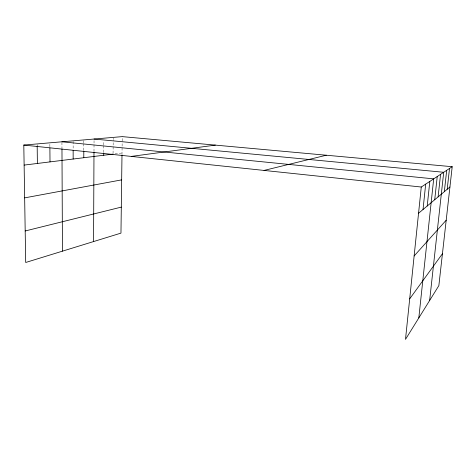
<?xml version="1.0" encoding="UTF-8"?>
<svg xmlns="http://www.w3.org/2000/svg" width="476" height="476" viewBox="0 0 476 476"><rect width="100%" height="100%" fill="white"/><g stroke="black" fill="none" stroke-linecap="round" stroke-linejoin="round"><path stroke-width="0.36" stroke-dasharray="2.38 1.78" d="M83.806 150.303L83.818 143.627M83.818 142.889L83.818 140.664M93.992 151.38L94.046 139.771M103.738 152.29L103.786 145.614M103.792 144.877L103.822 141.17M113.062 153.373L113.199 140.301M113.205 139.575L113.223 138.123M121.999 154.414L122.165 141.604M122.177 140.896L122.231 136.624M115.121 153.843L122.017 152.992M37.164 144.65L37.176 146.096M49.861 144.299L49.885 147.233M61.939 142.514L61.969 148.238M73.131 141.568L73.137 149.571"/><path stroke-width="0.71" d="M83.788 157.717L83.8 151.041M93.564 241.57L93.986 152.106M103.714 155.253L103.732 153.028M121.987 155.122L120.963 233.121L25.698 262.484L23.8 145.067L122.231 136.624L452.2 166.701L438.86 285.63L405.498 339.376L421.272 187.026L452.2 166.701M423.027 209.511L425.687 184.123M427.216 206.007L429.816 181.41M418.809 317.932L433.695 178.863L61.934 141.8M434.725 199.718L437.23 176.536M438.11 196.885L440.562 174.347M429.638 300.487L443.715 172.276L94.052 139.046M444.334 191.673L446.696 170.319M447.202 189.269L449.522 168.462M409.699 298.839L442.436 253.732M414.132 255.969L446.196 220.204M418.559 213.254L449.921 186.991M25.186 230.979L121.309 207.108M264.019 170.426L326.298 155.224M24.651 197.873L121.666 179.869M131.269 156.414L215.36 145.115M24.121 165.095L113.056 154.099M23.8 145.067L421.272 187.026M37.176 146.096L37.39 163.452M49.891 147.965L50.01 161.894M61.969 148.958L62.457 251.155M73.143 150.297L73.155 159.032"/></g></svg>
